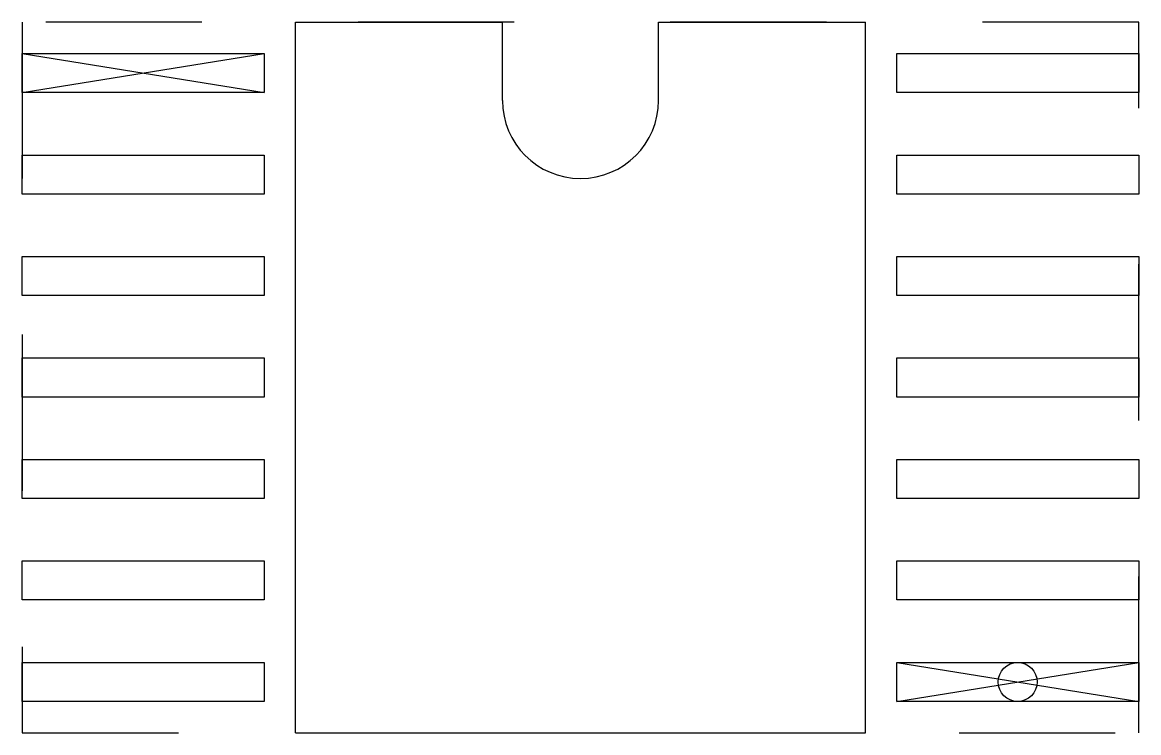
# Model space of a CAD drawing. Extents: x -0.78 to 6.37, y -4.23 to 0.33.
import ezdxf

# ---------------------------------------------------------------- set-up
doc = ezdxf.new("R2010")
doc.units = 0
doc.linetypes.add('虚线', pattern=[2, 1, -1])
for name, color, linetype in [('粗实线层', 7, 'CONTINUOUS'), ('细实线层', 7, 'CONTINUOUS'), ('虚线层', 6, '虚线')]:
    doc.layers.add(name, color=color, linetype=linetype)

msp = doc.modelspace()

# ---------------------------------------------------------------- linework, layer by layer
at = {"layer": '粗实线层'}
for p, q in [((0.975, -4.225), (0.975, 0.325)), ((0.975, 0.325), (2.3, 0.325)), ((2.3, -0.175), (2.3, 0.325)), ((3.3, 0.325), (4.625, 0.325)), ((3.3, -0.175), (3.3, 0.325)), ((4.625, -4.225), (4.625, 0.325)), ((0.975, -4.225), (4.625, -4.225))]:
    msp.add_line(p, q, dxfattribs=at)
msp.add_arc((2.8, -0.175), 0.5, 180, 360, dxfattribs=at)
at = {"layer": '细实线层'}
for p, q in [((-0.775, 0.125), (0.775, -0.125)), ((-0.775, -0.125), (0.775, 0.125)), ((4.825, -3.775), (6.375, -4.025)), ((4.825, -4.025), (6.375, -3.775))]:
    msp.add_line(p, q, dxfattribs=at)
for points in [[(-0.775, -0.125), (-0.775, 0.125), (0.775, 0.125), (0.775, -0.125)], [(-0.775, -0.125), (-0.775, 0.125), (0.775, 0.125), (0.775, -0.125)], [(4.825, -0.125), (4.825, 0.125), (6.375, 0.125), (6.375, -0.125)], [(4.825, -0.125), (4.825, 0.125), (6.375, 0.125), (6.375, -0.125)], [(-0.775, -0.775), (-0.775, -0.525), (0.775, -0.525), (0.775, -0.775)], [(-0.775, -0.775), (-0.775, -0.525), (0.775, -0.525), (0.775, -0.775)], [(4.825, -0.775), (4.825, -0.525), (6.375, -0.525), (6.375, -0.775)], [(4.825, -0.775), (4.825, -0.525), (6.375, -0.525), (6.375, -0.775)], [(-0.775, -1.425), (-0.775, -1.175), (0.775, -1.175), (0.775, -1.425)], [(-0.775, -1.425), (-0.775, -1.175), (0.775, -1.175), (0.775, -1.425)], [(4.825, -1.425), (4.825, -1.175), (6.375, -1.175), (6.375, -1.425)], [(4.825, -1.425), (4.825, -1.175), (6.375, -1.175), (6.375, -1.425)], [(-0.775, -2.075), (-0.775, -1.825), (0.775, -1.825), (0.775, -2.075)], [(-0.775, -2.075), (-0.775, -1.825), (0.775, -1.825), (0.775, -2.075)], [(4.825, -2.075), (4.825, -1.825), (6.375, -1.825), (6.375, -2.075)], [(4.825, -2.075), (4.825, -1.825), (6.375, -1.825), (6.375, -2.075)], [(-0.775, -2.725), (-0.775, -2.475), (0.775, -2.475), (0.775, -2.725)], [(-0.775, -2.725), (-0.775, -2.475), (0.775, -2.475), (0.775, -2.725)], [(4.825, -2.725), (4.825, -2.475), (6.375, -2.475), (6.375, -2.725)], [(4.825, -2.725), (4.825, -2.475), (6.375, -2.475), (6.375, -2.725)], [(-0.775, -3.375), (-0.775, -3.125), (0.775, -3.125), (0.775, -3.375)], [(-0.775, -3.375), (-0.775, -3.125), (0.775, -3.125), (0.775, -3.375)], [(4.825, -3.375), (4.825, -3.125), (6.375, -3.125), (6.375, -3.375)], [(4.825, -3.375), (4.825, -3.125), (6.375, -3.125), (6.375, -3.375)], [(-0.775, -4.025), (-0.775, -3.775), (0.775, -3.775), (0.775, -4.025)], [(-0.775, -4.025), (-0.775, -3.775), (0.775, -3.775), (0.775, -4.025)], [(4.825, -4.025), (4.825, -3.775), (6.375, -3.775), (6.375, -4.025)], [(4.825, -4.025), (4.825, -3.775), (6.375, -3.775), (6.375, -4.025)]]:
    msp.add_lwpolyline(points, close=True, dxfattribs=at)
msp.add_circle((5.6, -3.9), 0.125, dxfattribs=at)
at = {"layer": '虚线层'}
msp.add_lwpolyline([(-0.775, 0.325), (-0.775, -4.225), (6.375, -4.225), (6.375, 0.325)], close=True, dxfattribs=at)

doc.saveas('drawing.dxf')
